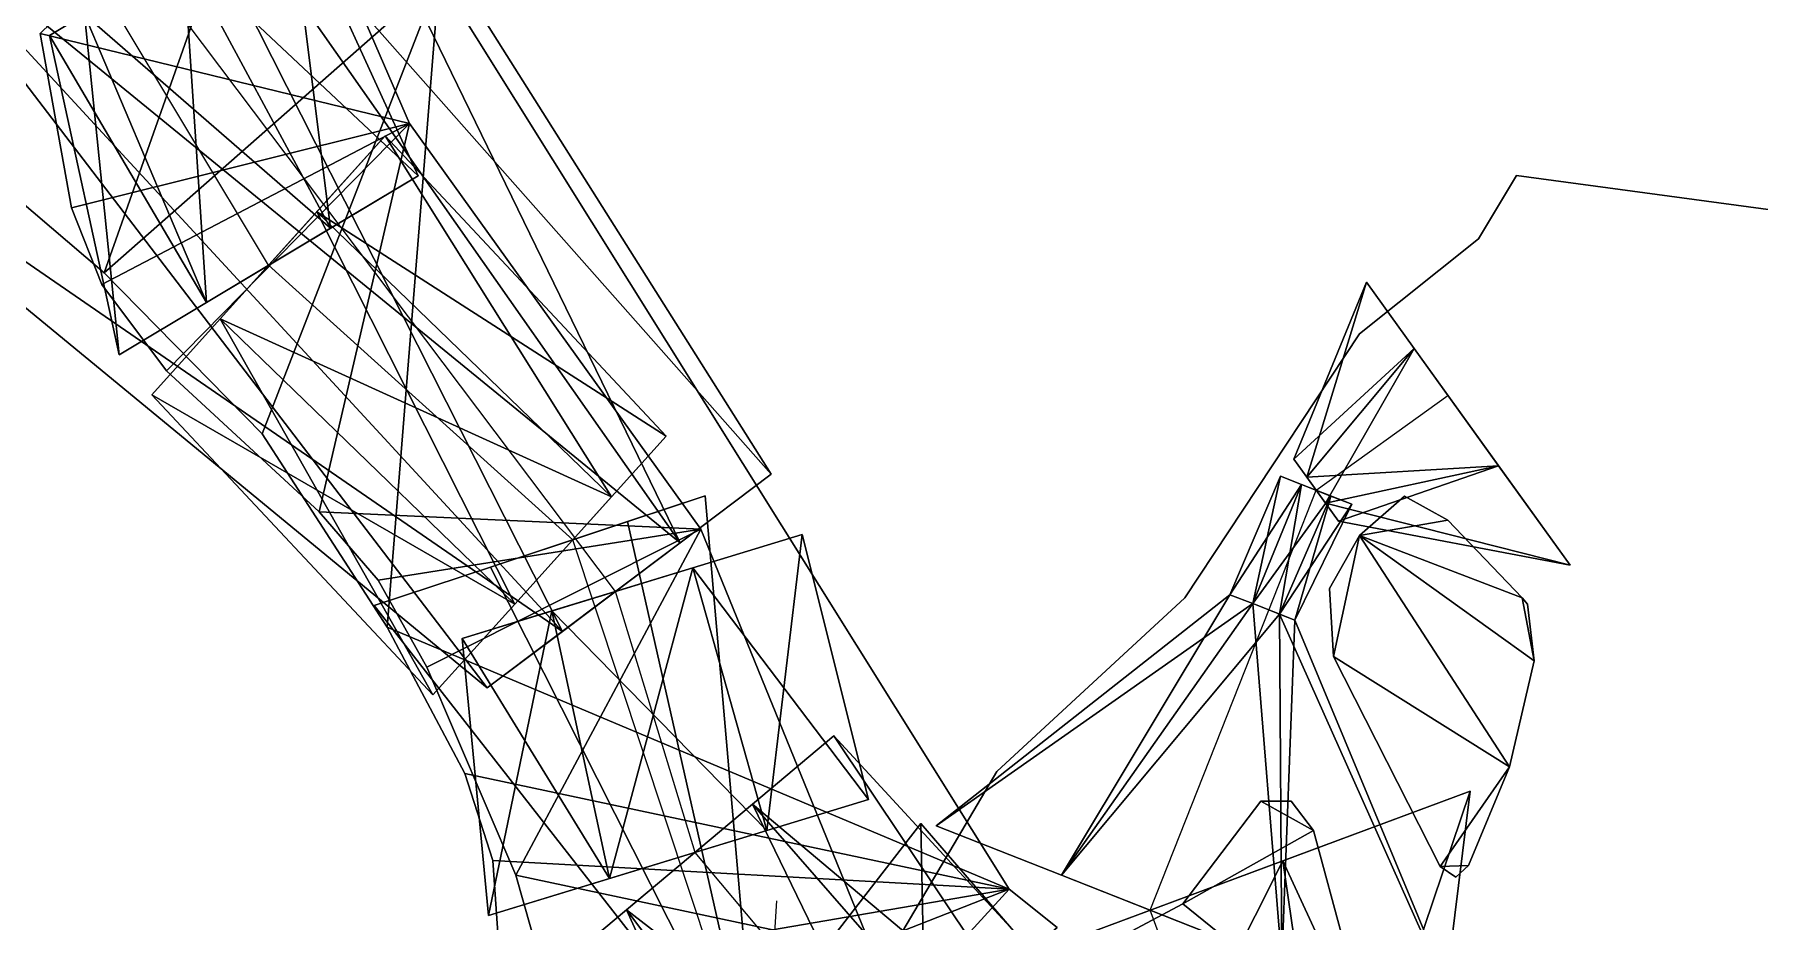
# Model space of a CAD drawing. Extents: x 271818 to 271947, y 5067178 to 5068401.
# Drawn here: x 271855.76 to 271880.5, y 5067285.94 to 5067298.67 of the extents above; entities that cross this region are included whole.
import ezdxf

# ---------------------------------------------------------------- set-up
doc = ezdxf.new("R2010")
doc.units = 0
doc.layers.add('CENTERLINE', color=4, linetype='CONTINUOUS')
doc.layers.add('WALLS', color=7, linetype='CONTINUOUS')

msp = doc.modelspace()

# ---------------------------------------------------------------- linework, layer by layer
at = {"layer": 'CENTERLINE'}
for p, q in [((271864.091, 5067290.673, 805.966), (271855.348, 5067302.281, 809.32)), ((271859.115, 5067295.355, 796.789), (271856.829, 5067299.168, 796.235)), ((271863.48, 5067291.416, 797.283), (271859.115, 5067295.355, 796.789)), ((271874.142, 5067292.127, 770.284), (271876.033, 5067293.488, 770.32)), ((271873.463, 5067290.408, 770.361), (271874.142, 5067292.127, 770.284)), ((271866.123, 5067283.442, 795.695), (271863.48, 5067291.416, 797.283)), ((271865.234, 5067286.93, 805.247), (271864.091, 5067290.673, 805.966)), ((271871.761, 5067286.099, 771.087), (271873.463, 5067290.408, 770.361)), ((271872.857, 5067277.841, 800.836), (271865.234, 5067286.93, 805.247)), ((271873.44, 5067281.594, 771.238), (271871.761, 5067286.099, 771.087))]:
    msp.add_line(p, q, dxfattribs=at)
at = {"layer": 'SPLAY_SHOTS'}
msp.add_line((271866.048, 5067280.594, 797.301), (271866.404, 5067286.234, 797.965), dxfattribs=at)
at = {"layer": 'WALLS'}
for points in [[(271856.672, 5067303.278, 810.58), (271865.017, 5067291.371, 807.826), (271858.543, 5067304.688, 809.842)], [(271858.543, 5067304.688, 809.32), (271866.327, 5067292.358, 805.966), (271856.672, 5067303.278, 809.32)], [(271858.543, 5067304.688, 809.842), (271865.017, 5067291.371, 807.826), (271866.327, 5067292.358, 806.736)], [(271858.543, 5067304.688, 809.842), (271866.327, 5067292.358, 806.736), (271858.543, 5067304.688, 809.32)], [(271858.543, 5067304.688, 809.32), (271866.327, 5067292.358, 806.736), (271866.327, 5067292.358, 805.966)], [(271856.672, 5067303.278, 809.32), (271865.017, 5067291.371, 805.966), (271853.429, 5067300.836, 809.32)], [(271853.429, 5067300.836, 810.58), (271863.33, 5067290.1, 807.826), (271856.672, 5067303.278, 810.58)], [(271856.672, 5067303.278, 810.58), (271863.33, 5067290.1, 807.826), (271865.017, 5067291.371, 807.826)], [(271856.672, 5067303.278, 809.32), (271866.327, 5067292.358, 805.966), (271865.017, 5067291.371, 805.966)], [(271850.116, 5067300.922, 806.545), (271856.756, 5067295.246, 805.049), (271859.525, 5067303.091, 807.473)], [(271859.525, 5067303.091, 809.915), (271856.756, 5067295.246, 807.554), (271850.116, 5067300.922, 809.63)], [(271859.525, 5067303.091, 807.473), (271856.756, 5067295.246, 805.049), (271861.56, 5067299.479, 805.696)], [(271861.56, 5067299.479, 808.216), (271856.756, 5067295.246, 807.554), (271859.525, 5067303.091, 809.915)], [(271859.175, 5067301.918, 788.647), (271855.84, 5067298.68, 785.487), (271861.138, 5067297.387, 793.994)], [(271861.138, 5067297.387, 803.456), (271855.84, 5067298.68, 806.036), (271859.175, 5067301.918, 804.788)], [(271861.138, 5067297.387, 803.456), (271861.138, 5067297.387, 793.994), (271859.175, 5067301.918, 804.788)], [(271859.175, 5067301.918, 804.788), (271861.138, 5067297.387, 793.994), (271859.175, 5067301.918, 788.647)], [(271850.116, 5067300.922, 809.63), (271850.116, 5067300.922, 806.545), (271856.756, 5067295.246, 807.554)], [(271856.756, 5067295.246, 807.554), (271850.116, 5067300.922, 806.545), (271856.756, 5067295.246, 805.049)], [(271853.429, 5067300.836, 809.32), (271863.33, 5067290.1, 805.966), (271850.715, 5067298.792, 809.32)], [(271850.715, 5067298.792, 809.842), (271862.253, 5067289.29, 806.736), (271853.429, 5067300.836, 810.58)], [(271853.429, 5067300.836, 809.32), (271865.017, 5067291.371, 805.966), (271863.33, 5067290.1, 805.966)], [(271853.429, 5067300.836, 810.58), (271862.253, 5067289.29, 806.736), (271863.33, 5067290.1, 807.826)], [(271861.259, 5067296.64, 796.789), (271857.895, 5067299.807, 796.235), (271859.402, 5067300.71, 796.235)], [(271860.003, 5067295.887, 803.289), (271859.402, 5067300.71, 799.549), (271857.895, 5067299.807, 804.235)], [(271861.259, 5067296.64, 796.789), (271859.402, 5067300.71, 796.235), (271861.259, 5067296.64, 799.481)], [(271861.259, 5067296.64, 799.481), (271859.402, 5067300.71, 796.235), (271859.402, 5067300.71, 799.549)], [(271861.259, 5067296.64, 799.481), (271859.402, 5067300.71, 799.549), (271860.003, 5067295.887, 803.289)], [(271860.003, 5067295.887, 796.789), (271856.474, 5067298.955, 796.235), (271857.895, 5067299.807, 796.235)], [(271858.227, 5067294.822, 803.289), (271857.895, 5067299.807, 804.235), (271856.474, 5067298.955, 804.235)], [(271860.003, 5067295.887, 796.789), (271857.895, 5067299.807, 796.235), (271861.259, 5067296.64, 796.789)], [(271860.003, 5067295.887, 803.289), (271857.895, 5067299.807, 804.235), (271858.227, 5067294.822, 803.289)], [(271856.756, 5067295.246, 805.049), (271859.024, 5067292.937, 803.879), (271861.56, 5067299.479, 805.696)], [(271861.56, 5067299.479, 808.216), (271859.024, 5067292.937, 806.412), (271856.756, 5067295.246, 807.554)], [(271859.024, 5067292.937, 803.879), (271860.814, 5067290.162, 802.255), (271861.56, 5067299.479, 805.696)], [(271861.56, 5067299.479, 808.216), (271860.814, 5067290.162, 806.182), (271859.024, 5067292.937, 806.412)], [(271869.738, 5067286.401, 799.698), (271861.56, 5067299.479, 805.696), (271860.814, 5067290.162, 802.255)], [(271860.814, 5067290.162, 806.182), (271861.56, 5067299.479, 808.216), (271869.738, 5067286.401, 802.208)], [(271869.738, 5067286.401, 802.208), (271869.738, 5067286.401, 799.698), (271861.56, 5067299.479, 808.216)], [(271861.56, 5067299.479, 808.216), (271869.738, 5067286.401, 799.698), (271861.56, 5067299.479, 805.696)], [(271850.715, 5067298.792, 809.32), (271863.33, 5067290.1, 805.966), (271862.253, 5067289.29, 805.966)], [(271850.715, 5067298.792, 809.32), (271862.253, 5067289.29, 805.966), (271850.715, 5067298.792, 809.842)], [(271850.715, 5067298.792, 809.842), (271862.253, 5067289.29, 805.966), (271862.253, 5067289.29, 806.736)], [(271856.97, 5067294.069, 799.481), (271856.474, 5067298.955, 804.235), (271855.971, 5067298.653, 799.549)], [(271858.227, 5067294.822, 796.789), (271855.971, 5067298.653, 796.235), (271856.474, 5067298.955, 796.235)], [(271856.474, 5067298.955, 796.235), (271855.971, 5067298.653, 799.549), (271856.474, 5067298.955, 804.235)], [(271856.474, 5067298.955, 796.235), (271855.971, 5067298.653, 796.235), (271855.971, 5067298.653, 799.549)], [(271858.227, 5067294.822, 796.789), (271856.474, 5067298.955, 796.235), (271860.003, 5067295.887, 796.789)], [(271858.227, 5067294.822, 803.289), (271856.474, 5067298.955, 804.235), (271856.97, 5067294.069, 799.481)], [(271855.84, 5067298.68, 806.036), (271855.84, 5067298.68, 785.487), (271856.287, 5067296.179, 804.274)], [(271856.287, 5067296.179, 804.274), (271855.84, 5067298.68, 785.487), (271856.287, 5067296.179, 791.426)], [(271855.84, 5067298.68, 785.487), (271856.287, 5067296.179, 791.426), (271861.138, 5067297.387, 793.994)], [(271861.138, 5067297.387, 803.456), (271856.287, 5067296.179, 804.274), (271855.84, 5067298.68, 806.036)], [(271856.97, 5067294.069, 799.481), (271855.971, 5067298.653, 799.549), (271856.97, 5067294.069, 796.789)], [(271856.97, 5067294.069, 796.789), (271855.971, 5067298.653, 799.549), (271855.971, 5067298.653, 796.235)], [(271856.97, 5067294.069, 796.789), (271855.971, 5067298.653, 796.235), (271858.227, 5067294.822, 796.789)], [(271856.287, 5067296.179, 791.426), (271856.722, 5067295.081, 793.945), (271861.138, 5067297.387, 793.994)], [(271861.138, 5067297.387, 803.456), (271856.722, 5067295.081, 803.578), (271856.287, 5067296.179, 804.274)], [(271856.722, 5067295.081, 793.945), (271857.65, 5067293.842, 795.332), (271861.138, 5067297.387, 793.994)], [(271861.138, 5067297.387, 803.456), (271857.65, 5067293.842, 803.215), (271856.722, 5067295.081, 803.578)], [(271857.65, 5067293.842, 795.332), (271859.839, 5067291.819, 795.737), (271861.138, 5067297.387, 793.994)], [(271861.138, 5067297.387, 803.456), (271859.839, 5067291.819, 802.411), (271857.65, 5067293.842, 803.215)], [(271861.138, 5067297.387, 793.994), (271859.839, 5067291.819, 795.737), (271865.314, 5067291.568, 796.664)], [(271865.314, 5067291.568, 801.471), (271859.839, 5067291.819, 802.411), (271861.138, 5067297.387, 803.456)], [(271865.314, 5067291.568, 801.471), (271865.314, 5067291.568, 796.664), (271861.138, 5067297.387, 803.456)], [(271861.138, 5067297.387, 803.456), (271865.314, 5067291.568, 796.664), (271861.138, 5067297.387, 793.994)], [(271858.421, 5067294.586, 796.789), (271860.789, 5067297.211, 796.789), (271859.808, 5067296.123, 796.789)], [(271858.421, 5067294.586, 796.789), (271860.789, 5067297.211, 799.481), (271860.789, 5067297.211, 796.789)], [(271858.421, 5067294.586, 796.789), (271859.808, 5067296.123, 803.289), (271860.789, 5067297.211, 799.481)], [(271864.82, 5067292.901, 797.283), (271859.808, 5067296.123, 796.789), (271860.789, 5067297.211, 796.789)], [(271864.035, 5067292.031, 801.783), (271860.789, 5067297.211, 799.481), (271859.808, 5067296.123, 803.289)], [(271864.82, 5067292.901, 797.283), (271860.789, 5067297.211, 796.789), (271864.82, 5067292.901, 799.147)], [(271864.82, 5067292.901, 799.147), (271860.789, 5067297.211, 796.789), (271860.789, 5067297.211, 799.481)], [(271864.82, 5067292.901, 799.147), (271860.789, 5067297.211, 799.481), (271864.035, 5067292.031, 801.783)], [(271858.227, 5067294.822, 796.789), (271860.003, 5067295.887, 796.789), (271861.259, 5067296.64, 796.789)], [(271858.227, 5067294.822, 796.789), (271861.259, 5067296.64, 796.789), (271861.259, 5067296.64, 799.481)], [(271858.227, 5067294.822, 796.789), (271861.259, 5067296.64, 799.481), (271860.003, 5067295.887, 803.289)], [(271877.015, 5067296.642, 773.641), (271877.015, 5067296.642, 769.178), (271876.471, 5067295.735, 773.224)], [(271876.471, 5067295.735, 773.224), (271877.015, 5067296.642, 769.178), (271876.471, 5067295.735, 768.957)], [(271884.91, 5067295.575, 775.02), (271884.91, 5067295.575, 769.611), (271877.015, 5067296.642, 773.641)], [(271877.015, 5067296.642, 773.641), (271884.91, 5067295.575, 769.611), (271877.015, 5067296.642, 769.178)], [(271856.287, 5067296.179, 804.274), (271856.287, 5067296.179, 791.426), (271856.722, 5067295.081, 803.578)], [(271856.722, 5067295.081, 803.578), (271856.287, 5067296.179, 791.426), (271856.722, 5067295.081, 793.945)], [(271864.035, 5067292.031, 797.283), (271858.421, 5067294.586, 796.789), (271859.808, 5067296.123, 796.789)], [(271862.647, 5067290.493, 801.783), (271859.808, 5067296.123, 803.289), (271858.421, 5067294.586, 803.289)], [(271858.421, 5067294.586, 796.789), (271858.421, 5067294.586, 803.289), (271859.808, 5067296.123, 803.289)], [(271864.035, 5067292.031, 797.283), (271859.808, 5067296.123, 796.789), (271864.82, 5067292.901, 797.283)], [(271864.035, 5067292.031, 801.783), (271859.808, 5067296.123, 803.289), (271862.647, 5067290.493, 801.783)], [(271858.227, 5067294.822, 796.789), (271860.003, 5067295.887, 803.289), (271858.227, 5067294.822, 803.289)], [(271876.471, 5067295.735, 773.224), (271876.471, 5067295.735, 768.957), (271874.765, 5067294.372, 772.424)], [(271874.765, 5067294.372, 772.424), (271876.471, 5067295.735, 768.957), (271874.765, 5067294.372, 768.934)], [(271856.722, 5067295.081, 803.578), (271856.722, 5067295.081, 793.945), (271857.65, 5067293.842, 803.215)], [(271857.65, 5067293.842, 803.215), (271856.722, 5067295.081, 793.945), (271857.65, 5067293.842, 795.332)], [(271856.756, 5067295.246, 807.554), (271856.756, 5067295.246, 805.049), (271859.024, 5067292.937, 806.412)], [(271859.024, 5067292.937, 806.412), (271856.756, 5067295.246, 805.049), (271859.024, 5067292.937, 803.879)], [(271873.821, 5067292.573, 770.512), (271875.55, 5067294.16, 772.32), (271874.865, 5067295.111, 771.149)], [(271873.821, 5067292.573, 770.512), (271874.865, 5067295.111, 771.149), (271873.821, 5067292.573, 770.056)], [(271873.821, 5067292.573, 770.056), (271874.865, 5067295.111, 771.149), (271874.865, 5067295.111, 769.492)], [(271873.821, 5067292.573, 770.056), (271874.865, 5067295.111, 769.492), (271874.009, 5067292.312, 769.734)], [(271874.009, 5067292.312, 769.734), (271874.865, 5067295.111, 769.492), (271875.55, 5067294.16, 768.32)], [(271875.55, 5067294.16, 768.32), (271874.865, 5067295.111, 771.149), (271875.55, 5067294.16, 772.32)], [(271875.55, 5067294.16, 768.32), (271874.865, 5067295.111, 769.492), (271874.865, 5067295.111, 771.149)], [(271858.227, 5067294.822, 796.789), (271858.227, 5067294.822, 803.289), (271856.97, 5067294.069, 799.481)], [(271858.227, 5067294.822, 796.789), (271856.97, 5067294.069, 799.481), (271856.97, 5067294.069, 796.789)], [(271861.47, 5067289.189, 799.147), (271858.421, 5067294.586, 803.289), (271857.44, 5067293.498, 799.481)], [(271862.647, 5067290.493, 797.283), (271857.44, 5067293.498, 796.789), (271858.421, 5067294.586, 796.789)], [(271858.421, 5067294.586, 796.789), (271857.44, 5067293.498, 799.481), (271858.421, 5067294.586, 803.289)], [(271858.421, 5067294.586, 796.789), (271857.44, 5067293.498, 796.789), (271857.44, 5067293.498, 799.481)], [(271862.647, 5067290.493, 797.283), (271858.421, 5067294.586, 796.789), (271864.035, 5067292.031, 797.283)], [(271862.647, 5067290.493, 801.783), (271858.421, 5067294.586, 803.289), (271861.47, 5067289.189, 799.147)], [(271874.765, 5067294.372, 772.424), (271874.765, 5067294.372, 768.934), (271872.257, 5067290.585, 771.813)], [(271872.257, 5067290.585, 771.813), (271874.765, 5067294.372, 768.934), (271872.257, 5067290.585, 769.626)], [(271874.009, 5067292.312, 770.834), (271875.55, 5067294.16, 772.32), (271873.821, 5067292.573, 770.512)], [(271874.009, 5067292.312, 769.734), (271875.55, 5067294.16, 768.32), (271874.276, 5067291.942, 769.734)], [(271874.009, 5067292.312, 770.834), (271876.759, 5067292.479, 772.32), (271875.55, 5067294.16, 772.32)], [(271874.276, 5067291.942, 769.734), (271875.55, 5067294.16, 768.32), (271876.759, 5067292.479, 768.32)], [(271875.55, 5067294.16, 768.32), (271877.786, 5067291.053, 769.492), (271876.759, 5067292.479, 768.32)], [(271875.55, 5067294.16, 768.32), (271877.786, 5067291.053, 771.149), (271877.786, 5067291.053, 769.492)], [(271875.55, 5067294.16, 768.32), (271876.759, 5067292.479, 772.32), (271877.786, 5067291.053, 771.149)], [(271875.55, 5067294.16, 768.32), (271875.55, 5067294.16, 772.32), (271876.759, 5067292.479, 772.32)], [(271857.65, 5067293.842, 803.215), (271857.65, 5067293.842, 795.332), (271859.839, 5067291.819, 802.411)], [(271859.839, 5067291.819, 802.411), (271857.65, 5067293.842, 795.332), (271859.839, 5067291.819, 795.737)], [(271861.47, 5067289.189, 799.147), (271857.44, 5067293.498, 799.481), (271861.47, 5067289.189, 797.283)], [(271861.47, 5067289.189, 797.283), (271857.44, 5067293.498, 799.481), (271857.44, 5067293.498, 796.789)], [(271861.47, 5067289.189, 797.283), (271857.44, 5067293.498, 796.789), (271862.647, 5067290.493, 797.283)], [(271859.024, 5067292.937, 806.412), (271859.024, 5067292.937, 803.879), (271860.814, 5067290.162, 806.182)], [(271860.814, 5067290.162, 806.182), (271859.024, 5067292.937, 803.879), (271860.814, 5067290.162, 802.255)], [(271862.647, 5067290.493, 797.283), (271864.035, 5067292.031, 797.283), (271864.82, 5067292.901, 797.283)], [(271862.647, 5067290.493, 797.283), (271864.82, 5067292.901, 797.283), (271864.82, 5067292.901, 799.147)], [(271862.647, 5067290.493, 797.283), (271864.82, 5067292.901, 799.147), (271864.035, 5067292.031, 801.783)], [(271874.009, 5067292.312, 769.734), (271874.009, 5067292.312, 770.834), (271873.821, 5067292.573, 770.512)], [(271874.009, 5067292.312, 769.734), (271873.821, 5067292.573, 770.512), (271873.821, 5067292.573, 770.056)], [(271865.017, 5067291.371, 805.966), (271866.327, 5067292.358, 806.736), (271865.017, 5067291.371, 807.826)], [(271865.017, 5067291.371, 805.966), (271866.327, 5067292.358, 805.966), (271866.327, 5067292.358, 806.736)], [(271872.905, 5067290.628, 770.61), (271873.931, 5067292.211, 770.834), (271873.631, 5067292.329, 770.512)], [(271872.905, 5067290.628, 770.61), (271873.631, 5067292.329, 770.512), (271872.905, 5067290.628, 770.113)], [(271872.905, 5067290.628, 770.113), (271873.631, 5067292.329, 770.512), (271873.631, 5067292.329, 770.056)], [(271872.905, 5067290.628, 770.113), (271873.631, 5067292.329, 770.056), (271873.232, 5067290.499, 769.761)], [(271873.232, 5067290.499, 769.761), (271873.631, 5067292.329, 770.056), (271873.931, 5067292.211, 769.734)], [(271873.931, 5067292.211, 769.734), (271873.631, 5067292.329, 770.512), (271873.931, 5067292.211, 770.834)], [(271873.931, 5067292.211, 769.734), (271873.631, 5067292.329, 770.056), (271873.631, 5067292.329, 770.512)], [(271874.276, 5067291.942, 770.834), (271876.759, 5067292.479, 772.32), (271874.009, 5067292.312, 770.834)], [(271874.009, 5067292.312, 769.734), (271874.276, 5067291.942, 769.734), (271874.464, 5067291.681, 770.056)], [(271874.009, 5067292.312, 769.734), (271874.464, 5067291.681, 770.056), (271874.464, 5067291.681, 770.512)], [(271874.009, 5067292.312, 769.734), (271874.464, 5067291.681, 770.512), (271874.276, 5067291.942, 770.834)], [(271874.009, 5067292.312, 769.734), (271874.276, 5067291.942, 770.834), (271874.009, 5067292.312, 770.834)], [(271874.276, 5067291.942, 769.734), (271876.759, 5067292.479, 768.32), (271874.464, 5067291.681, 770.056)], [(271874.276, 5067291.942, 770.834), (271877.786, 5067291.053, 771.149), (271876.759, 5067292.479, 772.32)], [(271874.464, 5067291.681, 770.056), (271876.759, 5067292.479, 768.32), (271877.786, 5067291.053, 769.492)], [(271862.3, 5067291.025, 797.283), (271865.378, 5067292.045, 797.283), (271864.266, 5067291.677, 797.283)], [(271862.3, 5067291.025, 797.283), (271865.378, 5067292.045, 799.147), (271865.378, 5067292.045, 797.283)], [(271862.3, 5067291.025, 797.283), (271864.266, 5067291.677, 801.783), (271865.378, 5067292.045, 799.147)], [(271866.123, 5067283.442, 795.695), (271864.266, 5067291.677, 797.283), (271865.378, 5067292.045, 797.283)], [(271866.123, 5067283.442, 795.695), (271865.378, 5067292.045, 799.147), (271864.266, 5067291.677, 801.783)], [(271866.123, 5067283.442, 795.695), (271865.378, 5067292.045, 797.283), (271866.123, 5067283.442, 795.695)], [(271866.123, 5067283.442, 795.695), (271865.378, 5067292.045, 797.283), (271865.378, 5067292.045, 799.147)], [(271866.123, 5067283.442, 795.695), (271865.378, 5067292.045, 799.147), (271866.123, 5067283.442, 795.695)], [(271873.232, 5067290.499, 770.961), (271873.931, 5067292.211, 770.834), (271872.905, 5067290.628, 770.61)], [(271873.232, 5067290.499, 769.761), (271873.931, 5067292.211, 769.734), (271873.617, 5067290.347, 769.761)], [(271873.232, 5067290.499, 770.961), (271874.354, 5067292.043, 770.834), (271873.931, 5067292.211, 770.834)], [(271873.617, 5067290.347, 770.961), (271874.354, 5067292.043, 770.834), (271873.232, 5067290.499, 770.961)], [(271873.617, 5067290.347, 769.761), (271873.931, 5067292.211, 769.734), (271874.354, 5067292.043, 769.734)], [(271873.617, 5067290.347, 769.761), (271874.354, 5067292.043, 769.734), (271873.835, 5067290.261, 770.113)], [(271873.617, 5067290.347, 770.961), (271874.654, 5067291.925, 770.512), (271874.354, 5067292.043, 770.834)], [(271873.835, 5067290.261, 770.113), (271874.354, 5067292.043, 769.734), (271874.654, 5067291.925, 770.056)], [(271873.931, 5067292.211, 769.734), (271874.654, 5067291.925, 770.056), (271874.354, 5067292.043, 769.734)], [(271873.931, 5067292.211, 769.734), (271874.654, 5067291.925, 770.512), (271874.654, 5067291.925, 770.056)], [(271873.931, 5067292.211, 769.734), (271874.354, 5067292.043, 770.834), (271874.654, 5067291.925, 770.512)], [(271873.931, 5067292.211, 769.734), (271873.931, 5067292.211, 770.834), (271874.354, 5067292.043, 770.834)], [(271875.409, 5067292.04, 771.711), (271875.409, 5067292.04, 769.271), (271874.766, 5067291.479, 771.337)], [(271874.766, 5067291.479, 771.337), (271875.409, 5067292.04, 769.271), (271874.766, 5067291.479, 769.589)], [(271875.409, 5067292.04, 769.271), (271874.766, 5067291.479, 769.589), (271876.031, 5067291.697, 769.143)], [(271876.031, 5067291.697, 772.16), (271874.766, 5067291.479, 771.337), (271875.409, 5067292.04, 771.711)], [(271876.031, 5067291.697, 772.16), (271876.031, 5067291.697, 769.143), (271875.409, 5067292.04, 771.711)], [(271875.409, 5067292.04, 771.711), (271876.031, 5067291.697, 769.143), (271875.409, 5067292.04, 769.271)], [(271859.839, 5067291.819, 802.411), (271859.839, 5067291.819, 795.737), (271860.687, 5067290.836, 801.86)], [(271860.687, 5067290.836, 801.86), (271859.839, 5067291.819, 795.737), (271860.687, 5067290.836, 796.127)], [(271860.687, 5067290.836, 796.127), (271865.314, 5067291.568, 796.664), (271859.839, 5067291.819, 795.737)], [(271859.839, 5067291.819, 802.411), (271865.314, 5067291.568, 801.471), (271860.687, 5067290.836, 801.86)], [(271862.647, 5067290.493, 797.283), (271864.035, 5067292.031, 801.783), (271862.647, 5067290.493, 801.783)], [(271873.835, 5067290.261, 770.61), (271874.654, 5067291.925, 770.512), (271873.617, 5067290.347, 770.961)], [(271873.835, 5067290.261, 770.113), (271874.654, 5067291.925, 770.056), (271873.835, 5067290.261, 770.61)], [(271873.835, 5067290.261, 770.61), (271874.654, 5067291.925, 770.056), (271874.654, 5067291.925, 770.512)], [(271874.464, 5067291.681, 770.512), (271877.786, 5067291.053, 771.149), (271874.276, 5067291.942, 770.834)], [(271865.314, 5067291.568, 796.664), (271860.687, 5067290.836, 796.127), (271861.384, 5067289.587, 796.235)], [(271861.384, 5067289.587, 801.475), (271860.687, 5067290.836, 801.86), (271865.314, 5067291.568, 801.471)], [(271861.384, 5067289.587, 796.235), (271862.664, 5067286.602, 795.626), (271865.314, 5067291.568, 796.664)], [(271865.314, 5067291.568, 801.471), (271862.664, 5067286.602, 800.611), (271861.384, 5067289.587, 801.475)], [(271866.123, 5067283.442, 795.695), (271862.3, 5067291.025, 797.283), (271864.266, 5067291.677, 797.283)], [(271866.123, 5067283.442, 795.695), (271864.266, 5067291.677, 801.783), (271862.3, 5067291.025, 801.783)], [(271862.3, 5067291.025, 797.283), (271862.3, 5067291.025, 801.783), (271864.266, 5067291.677, 801.783)], [(271865.314, 5067291.568, 796.664), (271862.664, 5067286.602, 795.626), (271867.782, 5067285.514, 795.718)], [(271867.782, 5067285.514, 801.743), (271862.664, 5067286.602, 800.611), (271865.314, 5067291.568, 801.471)], [(271866.123, 5067283.442, 795.695), (271864.266, 5067291.677, 797.283), (271866.123, 5067283.442, 795.695)], [(271866.123, 5067283.442, 795.695), (271864.266, 5067291.677, 801.783), (271866.123, 5067283.442, 795.695)], [(271867.782, 5067285.514, 801.743), (271867.782, 5067285.514, 795.718), (271865.314, 5067291.568, 801.471)], [(271865.314, 5067291.568, 801.471), (271867.782, 5067285.514, 795.718), (271865.314, 5067291.568, 796.664)], [(271874.464, 5067291.681, 770.056), (271877.786, 5067291.053, 769.492), (271874.464, 5067291.681, 770.512)], [(271874.464, 5067291.681, 770.512), (271877.786, 5067291.053, 769.492), (271877.786, 5067291.053, 771.149)], [(271876.031, 5067291.697, 769.143), (271874.766, 5067291.479, 769.589), (271877.098, 5067290.582, 769.216)], [(271877.098, 5067290.582, 772.919), (271874.766, 5067291.479, 771.337), (271876.031, 5067291.697, 772.16)], [(271877.098, 5067290.582, 772.919), (271877.098, 5067290.582, 769.216), (271876.031, 5067291.697, 772.16)], [(271876.031, 5067291.697, 772.16), (271877.098, 5067290.582, 769.216), (271876.031, 5067291.697, 769.143)], [(271865.017, 5067291.371, 805.966), (271862.253, 5067289.29, 805.966), (271863.33, 5067290.1, 805.966)], [(271865.017, 5067291.371, 805.966), (271862.253, 5067289.29, 806.736), (271862.253, 5067289.29, 805.966)], [(271865.017, 5067291.371, 805.966), (271863.33, 5067290.1, 807.826), (271862.253, 5067289.29, 806.736)], [(271865.017, 5067291.371, 805.966), (271865.017, 5067291.371, 807.826), (271863.33, 5067290.1, 807.826)], [(271865.2, 5067291.012, 807.826), (271866.264, 5067287.245, 807.047), (271866.769, 5067291.491, 806.736)], [(271866.769, 5067291.491, 805.966), (271867.721, 5067287.69, 805.247), (271865.2, 5067291.012, 805.966)], [(271865.2, 5067291.012, 805.966), (271865.2, 5067291.012, 807.826), (271866.769, 5067291.491, 806.736)], [(271865.2, 5067291.012, 805.966), (271866.769, 5067291.491, 806.736), (271866.769, 5067291.491, 805.966)], [(271866.769, 5067291.491, 806.736), (271866.264, 5067287.245, 807.047), (271867.721, 5067287.69, 805.993)], [(271866.769, 5067291.491, 806.736), (271867.721, 5067287.69, 805.993), (271866.769, 5067291.491, 805.966)], [(271866.769, 5067291.491, 805.966), (271867.721, 5067287.69, 805.993), (271867.721, 5067287.69, 805.247)], [(271874.766, 5067291.479, 771.337), (271874.766, 5067291.479, 769.589), (271874.333, 5067290.717, 771.347)], [(271874.333, 5067290.717, 771.347), (271874.766, 5067291.479, 769.589), (271874.333, 5067290.717, 769.651)], [(271874.333, 5067290.717, 769.651), (271874.393, 5067289.739, 769.59), (271874.766, 5067291.479, 769.589)], [(271874.766, 5067291.479, 771.337), (271874.393, 5067289.739, 771.763), (271874.333, 5067290.717, 771.347)], [(271876.917, 5067288.159, 769.12), (271874.766, 5067291.479, 769.589), (271874.393, 5067289.739, 769.59)], [(271874.393, 5067289.739, 771.763), (271874.766, 5067291.479, 771.337), (271876.917, 5067288.159, 773.847)], [(271876.917, 5067288.159, 769.12), (271877.271, 5067289.677, 769.237), (271874.766, 5067291.479, 769.589)], [(271874.766, 5067291.479, 771.337), (271877.271, 5067289.677, 773.288), (271876.917, 5067288.159, 773.847)], [(271877.271, 5067289.677, 769.237), (271877.098, 5067290.582, 769.216), (271874.766, 5067291.479, 769.589)], [(271874.766, 5067291.479, 771.337), (271877.098, 5067290.582, 772.919), (271877.271, 5067289.677, 773.288)], [(271866.123, 5067283.442, 795.695), (271862.3, 5067291.025, 801.783), (271860.632, 5067290.472, 799.147)], [(271866.123, 5067283.442, 795.695), (271860.632, 5067290.472, 797.283), (271862.3, 5067291.025, 797.283)], [(271862.3, 5067291.025, 797.283), (271860.632, 5067290.472, 799.147), (271862.3, 5067291.025, 801.783)], [(271862.3, 5067291.025, 797.283), (271860.632, 5067290.472, 797.283), (271860.632, 5067290.472, 799.147)], [(271860.687, 5067290.836, 801.86), (271860.687, 5067290.836, 796.127), (271861.384, 5067289.587, 801.475)], [(271861.384, 5067289.587, 801.475), (271860.687, 5067290.836, 796.127), (271861.384, 5067289.587, 796.235)], [(271865.2, 5067291.012, 805.966), (271863.18, 5067290.395, 805.966), (271861.891, 5067290.001, 805.966)], [(271865.2, 5067291.012, 805.966), (271861.891, 5067290.001, 805.966), (271861.891, 5067290.001, 806.736)], [(271865.2, 5067291.012, 805.966), (271861.891, 5067290.001, 806.736), (271863.18, 5067290.395, 807.826)], [(271866.123, 5067283.442, 795.695), (271862.3, 5067291.025, 797.283), (271866.123, 5067283.442, 795.695)], [(271866.123, 5067283.442, 795.695), (271862.3, 5067291.025, 801.783), (271866.123, 5067283.442, 795.695)], [(271865.2, 5067291.012, 805.966), (271866.264, 5067287.245, 805.247), (271863.18, 5067290.395, 805.966)], [(271863.18, 5067290.395, 807.826), (271864.006, 5067286.555, 807.047), (271865.2, 5067291.012, 807.826)], [(271865.2, 5067291.012, 805.966), (271863.18, 5067290.395, 807.826), (271865.2, 5067291.012, 807.826)], [(271865.2, 5067291.012, 807.826), (271864.006, 5067286.555, 807.047), (271866.264, 5067287.245, 807.047)], [(271865.2, 5067291.012, 805.966), (271867.721, 5067287.69, 805.247), (271866.264, 5067287.245, 805.247)], [(271868.692, 5067287.311, 772.454), (271873.232, 5067290.499, 770.961), (271872.905, 5067290.628, 770.61)], [(271868.692, 5067287.311, 772.454), (271872.905, 5067290.628, 770.61), (271868.692, 5067287.311, 769.72)], [(271868.692, 5067287.311, 769.72), (271872.905, 5067290.628, 770.61), (271872.905, 5067290.628, 770.113)], [(271868.692, 5067287.311, 769.72), (271872.905, 5067290.628, 770.113), (271870.489, 5067286.601, 767.787)], [(271872.257, 5067290.585, 771.813), (271872.257, 5067290.585, 769.626), (271869.563, 5067288.089, 774.663)], [(271869.563, 5067288.089, 774.663), (271872.257, 5067290.585, 769.626), (271869.563, 5067288.089, 769.017)], [(271870.489, 5067286.601, 767.787), (271872.905, 5067290.628, 770.113), (271873.232, 5067290.499, 769.761)], [(271873.232, 5067290.499, 769.761), (271872.905, 5067290.628, 770.61), (271873.232, 5067290.499, 770.961)], [(271873.232, 5067290.499, 769.761), (271872.905, 5067290.628, 770.113), (271872.905, 5067290.628, 770.61)], [(271873.232, 5067290.499, 769.761), (271873.232, 5067290.499, 770.961), (271872.905, 5067290.628, 770.61)], [(271873.232, 5067290.499, 769.761), (271872.905, 5067290.628, 770.61), (271872.905, 5067290.628, 770.113)], [(271874.333, 5067290.717, 771.347), (271874.333, 5067290.717, 769.651), (271874.393, 5067289.739, 771.763)], [(271874.393, 5067289.739, 771.763), (271874.333, 5067290.717, 769.651), (271874.393, 5067289.739, 769.59)], [(271877.174, 5067290.493, 772.98), (271877.174, 5067290.493, 769.219), (271877.098, 5067290.582, 772.919)], [(271877.098, 5067290.582, 772.919), (271877.174, 5067290.493, 769.219), (271877.098, 5067290.582, 769.216)], [(271877.174, 5067290.493, 769.219), (271877.098, 5067290.582, 769.216), (271877.271, 5067289.677, 769.237)], [(271877.271, 5067289.677, 773.288), (271877.098, 5067290.582, 772.919), (271877.174, 5067290.493, 772.98)], [(271866.123, 5067283.442, 795.695), (271860.632, 5067290.472, 799.147), (271866.123, 5067283.442, 795.695)], [(271866.123, 5067283.442, 795.695), (271860.632, 5067290.472, 799.147), (271860.632, 5067290.472, 797.283)], [(271866.123, 5067283.442, 795.695), (271860.632, 5067290.472, 797.283), (271866.123, 5067283.442, 795.695)], [(271862.647, 5067290.493, 797.283), (271862.647, 5067290.493, 801.783), (271861.47, 5067289.189, 799.147)], [(271862.647, 5067290.493, 797.283), (271861.47, 5067289.189, 799.147), (271861.47, 5067289.189, 797.283)], [(271863.18, 5067290.395, 805.966), (271864.006, 5067286.555, 805.247), (271861.891, 5067290.001, 805.966)], [(271861.891, 5067290.001, 806.736), (271862.269, 5067286.025, 805.993), (271863.18, 5067290.395, 807.826)], [(271863.18, 5067290.395, 807.826), (271862.269, 5067286.025, 805.993), (271864.006, 5067286.555, 807.047)], [(271863.18, 5067290.395, 805.966), (271866.264, 5067287.245, 805.247), (271864.006, 5067286.555, 805.247)], [(271870.489, 5067286.601, 774.387), (271873.232, 5067290.499, 770.961), (271868.692, 5067287.311, 772.454)], [(271870.489, 5067286.601, 767.787), (271873.232, 5067290.499, 769.761), (271873.648, 5067285.353, 767.787)], [(271870.489, 5067286.601, 774.387), (271873.617, 5067290.347, 770.961), (271873.232, 5067290.499, 770.961)], [(271873.648, 5067285.353, 774.387), (271873.617, 5067290.347, 770.961), (271870.489, 5067286.601, 774.387)], [(271873.648, 5067285.353, 767.787), (271873.232, 5067290.499, 769.761), (271873.617, 5067290.347, 769.761)], [(271873.232, 5067290.499, 769.761), (271873.835, 5067290.261, 770.113), (271873.617, 5067290.347, 769.761)], [(271873.232, 5067290.499, 769.761), (271873.835, 5067290.261, 770.61), (271873.835, 5067290.261, 770.113)], [(271873.232, 5067290.499, 769.761), (271873.617, 5067290.347, 770.961), (271873.835, 5067290.261, 770.61)], [(271873.232, 5067290.499, 769.761), (271873.232, 5067290.499, 770.961), (271873.617, 5067290.347, 770.961)], [(271873.232, 5067290.499, 769.761), (271873.617, 5067290.347, 769.761), (271873.835, 5067290.261, 770.113)], [(271873.232, 5067290.499, 769.761), (271873.835, 5067290.261, 770.113), (271873.835, 5067290.261, 770.61)], [(271873.232, 5067290.499, 769.761), (271873.835, 5067290.261, 770.61), (271873.617, 5067290.347, 770.961)], [(271873.232, 5067290.499, 769.761), (271873.617, 5067290.347, 770.961), (271873.232, 5067290.499, 770.961)], [(271873.648, 5067285.353, 767.787), (271873.617, 5067290.347, 769.761), (271876.318, 5067284.298, 769.72)], [(271876.318, 5067284.298, 769.72), (271873.617, 5067290.347, 769.761), (271873.835, 5067290.261, 770.113)], [(271873.648, 5067285.353, 774.387), (271873.835, 5067290.261, 770.61), (271873.617, 5067290.347, 770.961)], [(271877.271, 5067289.677, 773.288), (271877.271, 5067289.677, 769.237), (271877.174, 5067290.493, 772.98)], [(271877.174, 5067290.493, 772.98), (271877.271, 5067289.677, 769.237), (271877.174, 5067290.493, 769.219)], [(271860.814, 5067290.162, 806.182), (271860.814, 5067290.162, 802.255), (271861.929, 5067288.06, 805.487)], [(271861.929, 5067288.06, 805.487), (271860.814, 5067290.162, 802.255), (271861.929, 5067288.06, 801.338)], [(271861.929, 5067288.06, 801.338), (271869.738, 5067286.401, 799.698), (271860.814, 5067290.162, 802.255)], [(271860.814, 5067290.162, 806.182), (271869.738, 5067286.401, 802.208), (271861.929, 5067288.06, 805.487)], [(271876.318, 5067284.298, 772.454), (271873.835, 5067290.261, 770.61), (271873.648, 5067285.353, 774.387)], [(271876.318, 5067284.298, 769.72), (271873.835, 5067290.261, 770.113), (271876.318, 5067284.298, 772.454)], [(271876.318, 5067284.298, 772.454), (271873.835, 5067290.261, 770.113), (271873.835, 5067290.261, 770.61)], [(271861.891, 5067290.001, 805.966), (271864.006, 5067286.555, 805.247), (271862.269, 5067286.025, 805.247)], [(271861.891, 5067290.001, 805.966), (271862.269, 5067286.025, 805.247), (271861.891, 5067290.001, 806.736)], [(271861.891, 5067290.001, 806.736), (271862.269, 5067286.025, 805.247), (271862.269, 5067286.025, 805.993)], [(271861.384, 5067289.587, 801.475), (271861.384, 5067289.587, 796.235), (271862.664, 5067286.602, 800.611)], [(271862.664, 5067286.602, 800.611), (271861.384, 5067289.587, 796.235), (271862.664, 5067286.602, 795.626)], [(271874.393, 5067289.739, 771.763), (271874.393, 5067289.739, 769.59), (271875.921, 5067286.726, 774.486)], [(271875.921, 5067286.726, 774.486), (271874.393, 5067289.739, 769.59), (271875.921, 5067286.726, 768.754)], [(271876.917, 5067288.159, 769.12), (271874.393, 5067289.739, 769.59), (271875.921, 5067286.726, 768.754)], [(271875.921, 5067286.726, 774.486), (271874.393, 5067289.739, 771.763), (271876.917, 5067288.159, 773.847)], [(271876.917, 5067288.159, 773.847), (271876.917, 5067288.159, 769.12), (271877.271, 5067289.677, 773.288)], [(271877.271, 5067289.677, 773.288), (271876.917, 5067288.159, 769.12), (271877.271, 5067289.677, 769.237)], [(271866.059, 5067287.622, 807.047), (271873.856, 5067278.68, 802.836), (271867.226, 5067288.601, 805.993)], [(271867.226, 5067288.601, 805.247), (271875.27, 5067279.866, 800.836), (271866.059, 5067287.622, 805.247)], [(271866.059, 5067287.622, 805.247), (271866.059, 5067287.622, 807.047), (271867.226, 5067288.601, 805.993)], [(271866.059, 5067287.622, 805.247), (271867.226, 5067288.601, 805.993), (271867.226, 5067288.601, 805.247)], [(271867.226, 5067288.601, 805.993), (271873.856, 5067278.68, 802.836), (271875.27, 5067279.866, 801.664)], [(271867.226, 5067288.601, 805.993), (271875.27, 5067279.866, 801.664), (271867.226, 5067288.601, 805.247)], [(271867.226, 5067288.601, 805.247), (271875.27, 5067279.866, 801.664), (271875.27, 5067279.866, 800.836)], [(271869.563, 5067288.089, 774.663), (271869.563, 5067288.089, 769.017), (271868.04, 5067285.513, 776.101)], [(271868.04, 5067285.513, 776.101), (271869.563, 5067288.089, 769.017), (271868.04, 5067285.513, 769.23)], [(271875.921, 5067286.726, 768.754), (271876.329, 5067286.743, 768.796), (271876.917, 5067288.159, 769.12)], [(271876.917, 5067288.159, 773.847), (271876.329, 5067286.743, 774.528), (271875.921, 5067286.726, 774.486)], [(271876.329, 5067286.743, 774.528), (271876.329, 5067286.743, 768.796), (271876.917, 5067288.159, 773.847)], [(271876.917, 5067288.159, 773.847), (271876.329, 5067286.743, 768.796), (271876.917, 5067288.159, 769.12)], [(271861.929, 5067288.06, 805.487), (271861.929, 5067288.06, 801.338), (271862.331, 5067286.813, 804.687)], [(271862.331, 5067286.813, 804.687), (271861.929, 5067288.06, 801.338), (271862.331, 5067286.813, 800.582)], [(271869.738, 5067286.401, 799.698), (271861.929, 5067288.06, 801.338), (271862.331, 5067286.813, 800.582)], [(271862.331, 5067286.813, 804.687), (271861.929, 5067288.06, 805.487), (271869.738, 5067286.401, 802.208)], [(271866.059, 5067287.622, 805.247), (271864.25, 5067286.105, 805.247), (271862.859, 5067284.938, 805.247)], [(271866.059, 5067287.622, 805.247), (271862.859, 5067284.938, 805.247), (271862.859, 5067284.938, 805.993)], [(271866.059, 5067287.622, 805.247), (271862.859, 5067284.938, 805.993), (271864.25, 5067286.105, 807.047)], [(271866.059, 5067287.622, 805.247), (271873.856, 5067278.68, 800.836), (271864.25, 5067286.105, 805.247)], [(271864.25, 5067286.105, 807.047), (271871.397, 5067276.617, 802.836), (271866.059, 5067287.622, 807.047)], [(271866.059, 5067287.622, 805.247), (271864.25, 5067286.105, 807.047), (271866.059, 5067287.622, 807.047)], [(271866.059, 5067287.622, 807.047), (271871.397, 5067276.617, 802.836), (271873.856, 5067278.68, 802.836)], [(271866.059, 5067287.622, 805.247), (271875.27, 5067279.866, 800.836), (271873.856, 5067278.68, 800.836)], [(271866.264, 5067287.245, 805.247), (271867.721, 5067287.69, 805.993), (271866.264, 5067287.245, 807.047)], [(271866.264, 5067287.245, 805.247), (271867.721, 5067287.69, 805.247), (271867.721, 5067287.69, 805.993)], [(271870.48, 5067285.621, 767.787), (271876.352, 5067287.81, 769.72), (271873.662, 5067286.807, 767.787)], [(271870.48, 5067285.621, 767.787), (271876.352, 5067287.81, 772.454), (271876.352, 5067287.81, 769.72)], [(271870.48, 5067285.621, 767.787), (271873.662, 5067286.807, 774.387), (271876.352, 5067287.81, 772.454)], [(271873.35, 5067287.663, 802.843), (271873.35, 5067287.663, 799.871), (271872.229, 5067286.191, 802.183)], [(271872.229, 5067286.191, 802.183), (271873.35, 5067287.663, 799.871), (271872.229, 5067286.191, 799.619)], [(271873.35, 5067287.663, 799.871), (271872.229, 5067286.191, 799.619), (271874.104, 5067287.243, 799.813)], [(271874.104, 5067287.243, 802.728), (271872.229, 5067286.191, 802.183), (271873.35, 5067287.663, 802.843)], [(271873.782, 5067287.665, 802.854), (271873.782, 5067287.665, 799.874), (271873.35, 5067287.663, 802.843)], [(271873.35, 5067287.663, 802.843), (271873.782, 5067287.665, 799.874), (271873.35, 5067287.663, 799.871)], [(271873.782, 5067287.665, 799.874), (271873.35, 5067287.663, 799.871), (271874.104, 5067287.243, 799.813)], [(271874.104, 5067287.243, 802.728), (271873.35, 5067287.663, 802.843), (271873.782, 5067287.665, 802.854)], [(271875.689, 5067282.432, 768.09), (271873.662, 5067286.807, 767.787), (271876.352, 5067287.81, 769.72)], [(271874.371, 5067281.941, 778.838), (271876.352, 5067287.81, 772.454), (271873.662, 5067286.807, 774.387)], [(271874.104, 5067287.243, 802.728), (271874.104, 5067287.243, 799.813), (271873.782, 5067287.665, 802.854)], [(271873.782, 5067287.665, 802.854), (271874.104, 5067287.243, 799.813), (271873.782, 5067287.665, 799.874)], [(271875.689, 5067282.432, 774.386), (271876.352, 5067287.81, 772.454), (271874.371, 5067281.941, 778.838)], [(271875.689, 5067282.432, 768.09), (271876.352, 5067287.81, 769.72), (271875.689, 5067282.432, 774.386)], [(271875.689, 5067282.432, 774.386), (271876.352, 5067287.81, 769.72), (271876.352, 5067287.81, 772.454)], [(271865.989, 5067284.142, 775.974), (271871.381, 5067283.975, 778.838), (271868.47, 5067287.343, 774.386)], [(271865.989, 5067284.142, 775.974), (271868.47, 5067287.343, 774.386), (271865.989, 5067284.142, 770.341)], [(271865.989, 5067284.142, 770.341), (271868.47, 5067287.343, 774.386), (271868.47, 5067287.343, 768.09)], [(271865.989, 5067284.142, 770.341), (271868.47, 5067287.343, 768.09), (271868.594, 5067281.128, 766.357)], [(271868.594, 5067281.128, 766.357), (271868.47, 5067287.343, 768.09), (271871.381, 5067283.975, 763.638)], [(271871.381, 5067283.975, 763.638), (271868.47, 5067287.343, 774.386), (271871.381, 5067283.975, 778.838)], [(271871.381, 5067283.975, 763.638), (271868.47, 5067287.343, 768.09), (271868.47, 5067287.343, 774.386)], [(271866.264, 5067287.245, 805.247), (271862.269, 5067286.025, 805.247), (271864.006, 5067286.555, 805.247)], [(271866.264, 5067287.245, 805.247), (271862.269, 5067286.025, 805.993), (271862.269, 5067286.025, 805.247)], [(271866.264, 5067287.245, 805.247), (271864.006, 5067286.555, 807.047), (271862.269, 5067286.025, 805.993)], [(271866.264, 5067287.245, 805.247), (271866.264, 5067287.245, 807.047), (271864.006, 5067286.555, 807.047)], [(271870.489, 5067286.601, 767.787), (271870.489, 5067286.601, 774.387), (271868.692, 5067287.311, 772.454)], [(271870.489, 5067286.601, 767.787), (271868.692, 5067287.311, 772.454), (271868.692, 5067287.311, 769.72)], [(271874.104, 5067287.243, 799.813), (271872.229, 5067286.191, 799.619), (271874.993, 5067283.955, 799.511)], [(271874.993, 5067283.955, 802.096), (271872.229, 5067286.191, 802.183), (271874.104, 5067287.243, 802.728)], [(271874.993, 5067283.955, 802.096), (271874.993, 5067283.955, 799.511), (271874.104, 5067287.243, 802.728)], [(271874.104, 5067287.243, 802.728), (271874.993, 5067283.955, 799.511), (271874.104, 5067287.243, 799.813)], [(271862.331, 5067286.813, 804.687), (271862.331, 5067286.813, 800.582), (271862.448, 5067285.148, 802.781)], [(271862.448, 5067285.148, 802.781), (271862.331, 5067286.813, 800.582), (271862.448, 5067285.148, 799.354)], [(271862.331, 5067286.813, 800.582), (271862.448, 5067285.148, 799.354), (271869.738, 5067286.401, 799.698)], [(271869.738, 5067286.401, 802.208), (271862.448, 5067285.148, 802.781), (271862.331, 5067286.813, 804.687)], [(271862.664, 5067286.602, 800.611), (271862.664, 5067286.602, 795.626), (271863.113, 5067285.02, 799.914)], [(271863.113, 5067285.02, 799.914), (271862.664, 5067286.602, 795.626), (271863.113, 5067285.02, 795.518)], [(271867.782, 5067285.514, 795.718), (271862.664, 5067286.602, 795.626), (271863.113, 5067285.02, 795.518)], [(271863.113, 5067285.02, 799.914), (271862.664, 5067286.602, 800.611), (271867.782, 5067285.514, 801.743)], [(271874.371, 5067281.941, 763.638), (271870.48, 5067285.621, 767.787), (271873.662, 5067286.807, 767.787)], [(271870.49, 5067280.494, 778.838), (271873.662, 5067286.807, 774.387), (271870.48, 5067285.621, 774.387)], [(271870.48, 5067285.621, 767.787), (271870.48, 5067285.621, 774.387), (271873.662, 5067286.807, 774.387)], [(271870.489, 5067286.601, 767.787), (271873.648, 5067285.353, 767.787), (271876.318, 5067284.298, 769.72)], [(271870.489, 5067286.601, 767.787), (271876.318, 5067284.298, 769.72), (271876.318, 5067284.298, 772.454)], [(271870.489, 5067286.601, 767.787), (271876.318, 5067284.298, 772.454), (271873.648, 5067285.353, 774.387)], [(271870.489, 5067286.601, 767.787), (271873.648, 5067285.353, 774.387), (271870.489, 5067286.601, 774.387)], [(271874.371, 5067281.941, 778.838), (271873.662, 5067286.807, 774.387), (271870.49, 5067280.494, 778.838)], [(271874.371, 5067281.941, 763.638), (271873.662, 5067286.807, 767.787), (271875.689, 5067282.432, 768.09)], [(271875.921, 5067286.726, 768.754), (271876.146, 5067286.573, 768.731), (271876.329, 5067286.743, 768.796)], [(271876.329, 5067286.743, 774.528), (271876.146, 5067286.573, 774.609), (271875.921, 5067286.726, 774.486)], [(271875.921, 5067286.726, 774.486), (271875.921, 5067286.726, 768.754), (271876.146, 5067286.573, 774.609)], [(271876.146, 5067286.573, 774.609), (271875.921, 5067286.726, 768.754), (271876.146, 5067286.573, 768.731)], [(271876.146, 5067286.573, 774.609), (271876.146, 5067286.573, 768.731), (271876.329, 5067286.743, 774.528)], [(271876.329, 5067286.743, 774.528), (271876.146, 5067286.573, 768.731), (271876.329, 5067286.743, 768.796)], [(271869.738, 5067286.401, 799.698), (271862.448, 5067285.148, 799.354), (271862.82, 5067283.683, 798.465)], [(271862.82, 5067283.683, 800.598), (271862.448, 5067285.148, 802.781), (271869.738, 5067286.401, 802.208)], [(271864.344, 5067280.495, 797.508), (271869.738, 5067286.401, 799.698), (271862.82, 5067283.683, 798.465)], [(271862.82, 5067283.683, 800.598), (271869.738, 5067286.401, 802.208), (271864.344, 5067280.495, 798.071)], [(271864.344, 5067280.495, 797.508), (271870.426, 5067285.851, 799.557), (271869.738, 5067286.401, 799.698)], [(271869.738, 5067286.401, 802.208), (271870.426, 5067285.851, 801.767), (271864.344, 5067280.495, 798.071)], [(271870.426, 5067285.851, 801.767), (271870.426, 5067285.851, 799.557), (271869.738, 5067286.401, 802.208)], [(271869.738, 5067286.401, 802.208), (271870.426, 5067285.851, 799.557), (271869.738, 5067286.401, 799.698)], [(271864.25, 5067286.105, 805.247), (271871.397, 5067276.617, 800.836), (271862.859, 5067284.938, 805.247)], [(271862.859, 5067284.938, 805.993), (271869.332, 5067274.886, 801.664), (271864.25, 5067286.105, 807.047)], [(271864.25, 5067286.105, 805.247), (271873.856, 5067278.68, 800.836), (271871.397, 5067276.617, 800.836)], [(271864.25, 5067286.105, 807.047), (271869.332, 5067274.886, 801.664), (271871.397, 5067276.617, 802.836)], [(271872.229, 5067286.191, 802.183), (271872.229, 5067286.191, 799.619), (271871.351, 5067285.724, 801.829)], [(271871.351, 5067285.724, 801.829), (271872.229, 5067286.191, 799.619), (271871.351, 5067285.724, 799.536)], [(271872.229, 5067286.191, 799.619), (271871.351, 5067285.724, 799.536), (271874.993, 5067283.955, 799.511)], [(271874.993, 5067283.955, 802.096), (271871.351, 5067285.724, 801.829), (271872.229, 5067286.191, 802.183)]]:
    msp.add_3dface(points, dxfattribs=at)

doc.saveas('drawing.dxf')
